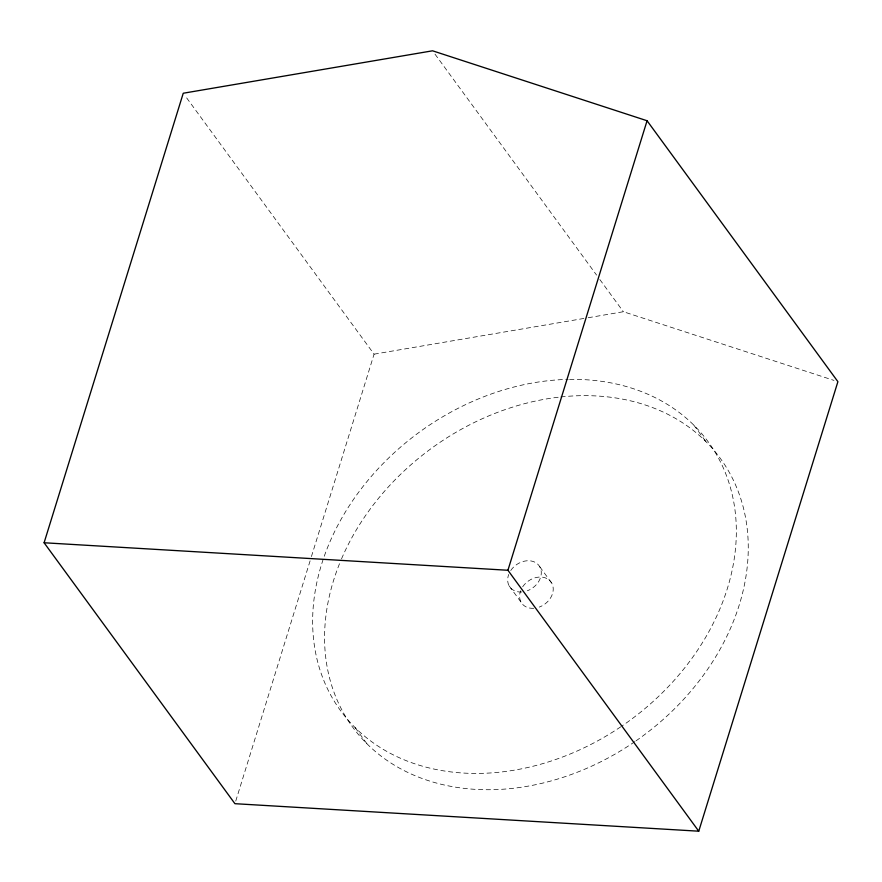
<?xml version="1.0" encoding="UTF-8"?>
<svg xmlns="http://www.w3.org/2000/svg" width="882" height="882" viewBox="0 0 882 882"><rect width="100%" height="100%" fill="white"/><g stroke="black" fill="none" stroke-linecap="round" stroke-linejoin="round"><path stroke-width="0.66" stroke-dasharray="4.41 3.31" d="M235.748 801.065L311.015 557.898M311.423 556.586L374.078 354.167L184.878 95.465M374.078 354.167L586.806 317.961M588.162 317.729L623.387 311.732L833.975 380.396M434.991 54.133L596.585 275.096M599.837 279.539L623.387 311.732M693.847 425.157L705.765 441.463M539.762 566.751L551.691 583.068M509.212 585.99L521.141 602.307M355.137 727.595L367.066 743.901M560.842 396.944A227.71 178.473 -36.2 0 1 744.573 512.806A227.71 178.473 -36.2 0 1 636.065 740.803M634.941 741.586A227.71 178.473 -36.2 0 1 394.364 765.168A227.71 178.473 -36.2 0 1 339.89 562.782M341.51 558.901A227.71 178.473 -36.2 0 1 559.497 397.098M569.574 379.37A227.71 178.473 -36.2 0 1 734.508 506.599A227.71 178.473 -36.2 0 1 621.898 726.04M620.774 726.801A227.71 178.473 -36.2 0 1 314.477 646.219A227.71 178.473 -36.2 0 1 568.184 379.392M510.755 570.5A18.081 14.167 -36.2 0 1 538.715 565.23A18.081 14.167 -36.2 0 1 527.337 590.775M521.857 591.976A18.081 14.167 -36.2 0 1 508.705 574.458M522.684 586.806A18.081 14.167 -36.2 0 1 550.644 581.536A18.081 14.167 -36.2 0 1 539.266 607.092M533.786 608.282A18.081 14.167 -36.2 0 1 520.634 590.764"/><path stroke-width="1.32" d="M44.1 542.761L183.247 93.238L432.555 50.803L647.068 120.746L837.9 381.674L698.753 831.197L234.932 803.689L44.1 542.761L507.922 570.268L698.753 831.197M507.922 570.268L647.068 120.746"/></g></svg>
